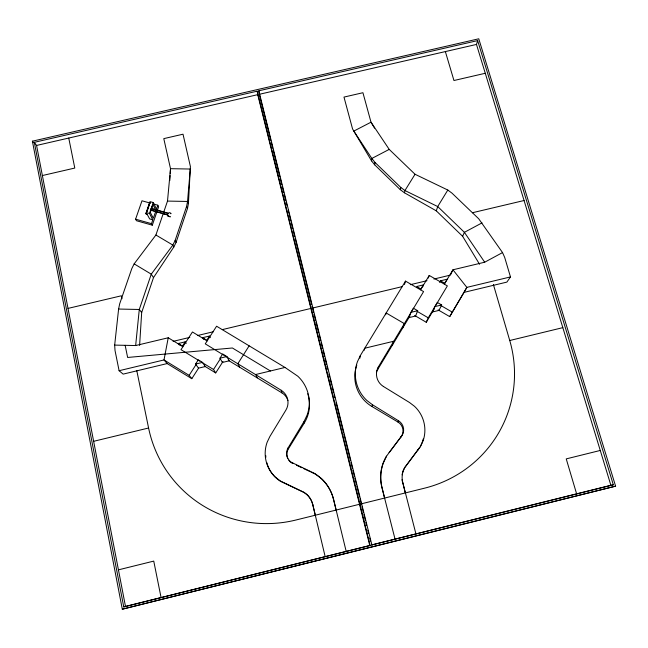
<?xml version="1.0" encoding="UTF-8"?>
<svg xmlns="http://www.w3.org/2000/svg" width="648" height="648" viewBox="0 0 648 648"><rect width="100%" height="100%" fill="white"/><g stroke="black" fill="none" stroke-linecap="round" stroke-linejoin="round"><path stroke-width="0.97" d="M139.603 345.441L141.677 312.514L153.495 277.619L173.826 246.993L176.094 242.36L187.475 208.535L188.414 203.618L190.407 166.577L183.019 134.201L163.79 138.632L170.513 168.683L170.222 173.615M169.817 180.533L170.108 175.592M114.672 345.101L118.608 309.047L119.669 303.839L131.795 268.612L134.152 263.874L155.909 235.013L167.5 201.083L170.513 168.683L190.277 169.039L187.547 201.455L186.6 206.396L175.146 240.424L172.854 245.082L151.268 274.161L139.28 309.477L135.651 345.546L114.672 345.101L115.02 350.471L119.102 370.713L123.144 374.123L167.16 363.569L191.816 378.675L198.588 368.121L205.294 366.557L202.484 362.394L198.288 359.834L195.575 364.055L198.547 368.186M371.547 160.874L371.839 158.452L353.832 131.09L371.004 122.197L362.929 92.721L343.983 97.087L352.569 128.968L371.547 160.874L374.657 164.803L400.302 189.686L404.433 192.78L436.29 210.843L462.615 236.301L479.552 264.263M374.657 164.803L374.973 162.405L371.839 158.452L389.213 149.388L415.036 174.263L447.809 190.042L452.029 193.177L478.718 218.781L502.532 252.582L504.695 257.434L510.478 276.923L506.882 282.099L464.09 292.361L449.696 316.613L438.113 309.874M359.859 358.19L360.361 355.525L405.518 281.111L423.59 291.592L378.481 366.728L377.573 369.725A13.989 13.729 26.7 0 0 376.423 372.155M182.914 346.704L168.237 337.77L164.001 359.948L167.16 363.569M346.162 551.327L333.566 499.406L336.134 510.057M364.338 350.155L364.727 348.235L393.668 341.253L392.324 345.23M400.302 189.686L400.78 187.434L374.973 162.405M404.433 192.78L404.943 190.544L415.036 174.263M385.682 314.774L386.159 312.968L404.303 323.603L402.748 327.912M476.483 44.437L477.649 40.597L258.803 90.809L259.313 94.3L476.483 44.437L610.894 485.312L613.332 484.809L477.649 40.597M404.482 284.504L405.518 281.111M436.29 210.843L437.716 206.558L447.809 190.042M401.63 436.064A10.287 10.125 46.1 0 0 397.961 422.042L371.952 406.507L372.543 404.798L366.873 400.488A36.11 35.81 58.6 0 1 357.396 361.811L360.361 355.525M153.171 203.909L157.829 205.214L158.622 206.817L152.321 225.18L151.494 223.657L152.823 219.802L149.469 213.484L146.229 212.576L149.639 218.911L152.823 219.802M157.829 205.214L156.516 209.037L153.244 202.532L150.012 201.633L145.841 213.694L146.788 214.188L145.841 213.694M146.294 213.054L149.599 202.8L150.409 203.027M147.056 211.548L149.453 204.606M149.469 213.484L153.244 202.532M152.321 225.18L136.485 220.733L135.586 219.186L141.985 200.783L150.368 203.132M410.905 312.352L408.945 317.617L415.579 316.03L417.693 310.716L413.392 308.213L410.905 312.352L417.693 310.716M422.723 286.578L423.355 284.909L416.607 286.521L420.884 289L423.355 284.909M428.247 278.041L429.251 275.449L447.363 285.898L428.263 317.836L426.246 322.259L414.688 315.503M439.7 282.52L440.446 280.819L447.177 279.207L444.731 283.289L440.446 280.819M462.615 236.301L464.397 232.324L482.031 222.888M434.881 306.593L432.386 311.988L439.004 310.4L441.661 304.965L437.351 302.462L434.881 306.593L441.661 304.965M386.54 456.151L383.154 463.433A41.764 41.124 74.5 0 0 382.004 487.434L384.596 498.061M450.465 275.092L452.944 269.795L484.688 262.213L502.532 252.582M449.696 316.613L466.844 287.38L510.478 276.923M464.09 292.361L466.844 287.38L452.944 269.795L444.342 284.156M426.246 322.259L434.354 308.699M397.929 422.026L398.658 420.876A10.53 10.417 71.7 0 1 402.206 435.237L389.165 452.579L401.452 436.282L400.885 437.076M420.568 289.842L429.251 275.449M377.573 369.725L409.925 316.005M333.566 499.406A42.071 41.488 -82.1 0 0 321.521 478.597L315.147 473.696L291.511 462.38A10.579 10.489 -82.4 0 1 288.077 447.922L304.115 421.386L307.128 415.028A36.32 36.134 -69.3 0 0 297.813 376.213L285.007 367.457L216.594 326.219L205.262 343.853L281.2 390.266L281.945 392.882A14.037 13.892 -35 0 1 287.955 400.577M287.825 458.525A10.311 10.222 -74.5 0 1 288.417 448.829L304.366 422.901A35.032 34.668 -35.1 0 0 307.727 393.725M249.14 345.838L237.881 363.625L239.59 367.181M219.988 358.19L222.677 353.978L226.889 356.538L229.133 360.831L222.394 362.451L219.988 358.19L226.889 356.538M222.953 361.576L215.727 372.924L213.532 369.481L220.385 358.749M191.816 378.675L189.143 375.354L196.052 364.589M209.45 336.053L206.769 340.224L202.581 337.689L209.45 336.053L210.325 337.632M185.15 341.861L182.444 346.04L178.273 343.505L185.15 341.861L186.219 343.399M419.936 447.096L404.563 467.751A19.553 19.067 57.1 0 0 402.125 474.846M383.333 386.427L409.52 402.513L414.477 406.288A32.376 32.027 71.7 0 1 423.079 440.891L420.463 446.561L404.822 467.5L403.226 470.958A19.788 19.481 74.6 0 0 402.7 482.323L405.316 492.934M389.537 452.053L386.208 456.621A41.286 40.249 57.1 0 0 381.915 487.523L395.045 539.136M288.068 447.914L288.441 448.805M417.652 450.239L418.138 449.753M415.935 533.928L402.7 482.323M122.302 609.201L615.6 486.154L478.767 38.799L32.4 141.191L122.302 609.201L615.6 486.154M123.744 606.901L370.146 545.454L257.207 91.182L34.312 142.325L123.744 606.901L370.146 545.454M118.438 569.851L153.746 561.103L161.06 597.488M600.267 450.457L566.239 458.889L576.623 493.857M610.894 485.312L371.498 545.009L613.332 484.809M285.007 367.457L255.806 374.495L257.167 377.841M93.644 441.312L148.586 428.004A122.221 120.739 -34.4 0 0 295.974 520.004L424.464 488.195A121.767 119.313 25.6 0 0 509.741 340.508L493.379 284.472M509.741 340.508L562.829 327.645M173.097 341.366L189.823 337.373M197.697 335.494L213.443 331.727M222.305 329.613L310.878 308.448M312.846 307.978L402.4 286.578M410.273 284.691L427.008 280.697M433.893 279.053L449.639 275.287M119.102 370.713L164.001 359.948L189.143 375.354M195.575 364.055L202.484 362.394M135.651 345.546L168.237 337.77M68.008 308.408L121.387 295.78L121.994 298.744M472.441 212.73L524.062 200.516M42.379 175.543L74.787 168.059L68.753 138.056M485.271 73.281L453.948 80.514L445.362 51.581M34.312 142.325L36.572 145.444L257.726 94.665L257.207 91.182M167.5 201.083L187.547 201.455L188.414 203.618M118.608 309.047L139.28 309.477L141.677 312.514M170.772 213.775C172.206 213.565 168.626 211.993 168.747 212.989M135.586 219.186L151.494 223.657M151.592 208.486L168.358 213.281M150.887 208.51L168.399 213.524M151.057 210.041L167.832 214.844M150.263 210.049L167.954 215.104M296.46 465.215L301.79 467.71M303.564 468.545L310.667 471.865L310.586 471.452M266.757 462.518A31.639 31.379 -74.5 0 0 280.592 481.343L304.098 492.512A19.651 19.27 -83.7 0 1 312.765 504.606L325.15 556.567M281.2 390.274A14.515 14.442 -69.4 0 1 285.922 410.079L269.843 436.566L267.138 442.252A32.538 32.246 -82.5 0 0 275.384 477.155L280.349 480.994L304.025 492.342L307.055 494.675A19.926 19.651 -82.1 0 1 312.749 504.549L312.765 504.606M371.952 406.507L371.855 406.466A34.927 34.279 26.7 0 1 356.797 365.124M311.575 472.311L315.203 474.077A41.488 40.686 -83.7 0 1 333.558 499.47M441.199 305.718L452.183 312.085M417.312 311.453L428.263 317.836M155.909 235.013L172.854 245.082L173.826 246.993M134.152 263.874L151.268 274.161L153.495 277.619M270.41 370.972L232.397 347.992L127.632 357.461L125.153 345.327M207.158 340.905L192.44 331.987L181.003 349.661L199.835 361.139M228.355 360.361L281.945 392.882M201.552 362.183L213.532 369.481M204.517 366.088L215.727 372.924M372.543 404.798L398.633 420.86M400.78 187.434L404.943 190.544L437.716 206.558L464.397 232.324L484.688 262.213M178.273 343.505L179.391 345.028M32.4 141.191L33.534 142.754M389.213 149.388L371.004 122.197L374.56 128.134M202.581 337.689L203.513 339.26M151.502 207.141L152.377 208.834M175.146 240.424L176.094 242.36M186.6 206.396L187.475 208.535M292.669 462.947L292.904 463.555M258.803 90.809L371.903 545.017M259.556 95.288L270.799 140.454M271.285 142.414L272.751 148.311M273.245 150.271L279.847 176.782M280.333 178.751L281.799 184.639M282.285 186.608L283.751 192.497M284.245 194.457L285.711 200.353M286.197 202.314L286.934 205.262M288.158 210.171L288.887 213.119M289.373 215.079L290.839 220.968M291.333 222.936L292.799 228.825M293.285 230.793L294.751 236.682M295.245 238.642L311.615 304.439M312.109 306.399L313.575 312.287M314.061 314.256L315.527 320.144M316.022 322.113L318.711 332.91M319.197 334.878L320.663 340.767M321.149 342.727L322.615 348.624M323.109 350.584L324.575 356.481M325.061 358.441L326.527 364.33M327.013 366.298L327.75 369.247M328.973 374.155L329.702 377.096M330.197 379.064L331.663 384.953M332.149 386.921L333.615 392.81M334.109 394.77L334.838 397.718M336.061 402.627L343.391 432.086M343.886 434.047L350.479 460.566M350.973 462.526L352.439 468.415M352.925 470.383L354.391 476.272M354.885 478.24L356.351 484.129M356.837 486.089L359.527 496.895M360.013 498.855L361.479 504.752M361.973 506.712L363.439 512.609M363.925 514.569L365.391 520.457M365.877 522.426L366.614 525.366M367.837 530.283L368.566 533.223M369.789 538.132L370.526 541.08M257.726 94.665L369.757 545.446M312.749 504.549L315.301 515.217M136.809 370.753L148.586 428.004M36.572 145.444L125.477 606.358M304.042 421.475L304.301 422.99M383.341 386.419A14.434 14.321 58.6 0 1 378.481 366.728M402.586 482.412A19.553 19.067 57.1 0 1 402.068 479.593M423.225 439.004A31.582 31.064 46.1 0 1 420.366 446.334M291.762 462.996A10.311 10.222 -74.5 0 1 288.83 460.266M265.858 457.286A31.639 31.379 -74.5 0 1 265.753 455.52M155.99 210.576L153.349 218.263L150.296 212.455L152.985 204.647L155.99 210.576M167.662 215.825L170.189 216.813L167.662 215.825"/></g></svg>
